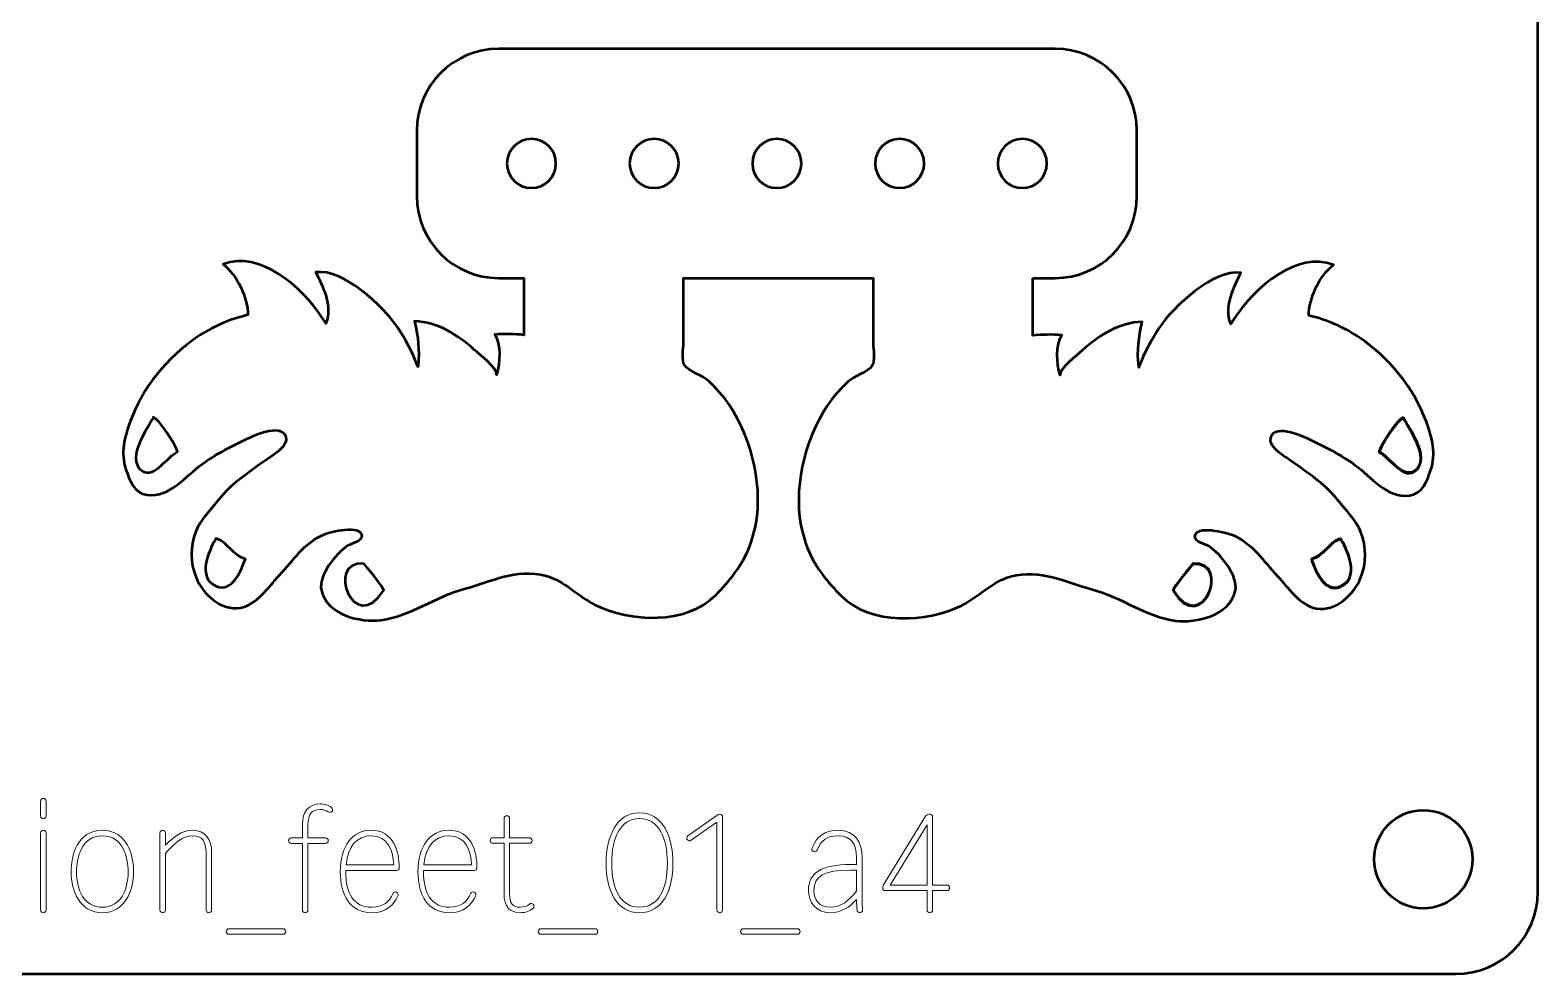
# Model space of a CAD drawing. Header units: centimetres. Extents: x -10.5 to 10.4, y -14.9 to 14.9.
# Drawn here: x 1.19 to 10.4, y -14.95 to -9.19 of the extents above; entities that cross this region are included whole.
import ezdxf

# ---------------------------------------------------------------- set-up
doc = ezdxf.new("R2010")
doc.units = ezdxf.units.CM
doc.header["$MEASUREMENT"] = 0
doc.layers.add('Layer 1', color=7, linetype='Continuous')

msp = doc.modelspace()

# ---------------------------------------------------------------- linework, layer by layer
at = {"layer": 'Layer 1', "lineweight": 53}
msp.add_ellipse((9.7, -14.25), major_axis=(0, 0.3), ratio=1, dxfattribs=at)
at = {"layer": 'Layer 1', "color": 1, "lineweight": 53}
msp.add_open_spline([(-10.5, -14.45), (-10.5, -14.45), (-10.5, 14.45), (-10.5, 14.45), (-10.5, 14.45), (-10.5, 14.72614), (-10.27614, 14.95), (-10, 14.95), (-10, 14.95), (-10, 14.95), (9.9, 14.95), (9.9, 14.95), (9.9, 14.95), (10.17614, 14.95), (10.4, 14.72614), (10.4, 14.45), (10.4, 14.45), (10.4, 14.45), (10.4, -14.45), (10.4, -14.45), (10.4, -14.45), (10.4, -14.72614), (10.17614, -14.95), (9.9, -14.95), (9.9, -14.95), (9.9, -14.95), (-10, -14.95), (-10, -14.95), (-10, -14.95), (-10.27614, -14.95), (-10.5, -14.72614), (-10.5, -14.45)], degree=3, knots=[0, 0, 0, 0, 0.1111111, 0.1111111, 0.1111111, 0.1111111, 0.2222222, 0.2222222, 0.2222222, 0.2222222, 0.3333333, 0.3333333, 0.3333333, 0.3333333, 0.4444444, 0.4444444, 0.4444444, 0.4444444, 0.5555556, 0.5555556, 0.5555556, 0.5555556, 0.6666667, 0.6666667, 0.6666667, 0.6666667, 0.7777778, 0.7777778, 0.7777778, 0.7777778, 1, 1, 1, 1], dxfattribs=at)
at = {"layer": 'Layer 1', "color": 3, "lineweight": 53}
msp.add_open_spline([(7.31332, -10.7), (7.31332, -10.7), (7.31328, -11.05175), (7.31328, -11.05175), (7.31328, -11.05175), (7.37175, -11.04488), (7.43235, -11.04433), (7.49162, -11.04832), (7.49162, -11.04832), (7.45351, -11.11077), (7.45854, -11.21898), (7.48051, -11.29411), (7.48051, -11.29411), (7.47601, -11.25177), (7.58265, -11.17213), (7.6173, -11.14144), (7.6173, -11.14144), (7.71837, -11.05124), (7.84087, -10.97186), (7.98135, -10.96762), (7.98135, -10.96762), (7.9602, -11.0671), (7.9504, -11.13748), (7.96074, -11.2404), (7.96074, -11.2404), (7.96074, -11.24252), (7.96099, -11.24464), (7.96125, -11.24675), (7.96125, -11.24675), (7.96206, -11.24409), (7.96311, -11.24172), (7.96418, -11.23908), (7.96418, -11.23908), (7.99247, -11.16289), (8.04168, -11.07108), (8.08641, -11.00413), (8.08641, -11.00413), (8.1724, -10.87608), (8.41818, -10.64428), (8.58408, -10.66862), (8.58408, -10.66862), (8.5436, -10.75727), (8.48962, -10.85807), (8.51607, -10.95835), (8.51607, -10.95835), (8.5182, -10.96603), (8.52057, -10.97395), (8.52375, -10.98191), (8.52375, -10.98191), (8.53037, -10.97026), (8.53778, -10.95809), (8.54571, -10.94592), (8.54571, -10.94592), (8.66664, -10.76123), (8.92911, -10.53052), (9.15056, -10.61995), (9.15056, -10.61995), (9.06747, -10.68346), (9.00054, -10.82394), (9, -10.92871), (9, -10.92871), (9.11299, -10.95597), (9.22095, -11.00333), (9.31169, -11.06498), (9.31169, -11.06498), (9.49108, -11.18668), (9.64506, -11.37375), (9.71887, -11.57906), (9.71887, -11.57906), (9.75354, -11.67484), (9.78078, -11.77222), (9.74587, -11.87222), (9.74587, -11.87222), (9.72205, -11.94022), (9.69666, -12.01774), (9.61676, -12.02779), (9.61676, -12.02779), (9.47468, -12.04526), (9.38313, -11.91457), (9.28019, -11.84047), (9.28019, -11.84047), (9.19924, -11.782), (9.11563, -11.73916), (9.0262, -11.69548), (9.0262, -11.69548), (8.9783, -11.6722), (8.79655, -11.58118), (8.76823, -11.67565), (8.76823, -11.67565), (8.75289, -11.72644), (8.82857, -11.77222), (8.86032, -11.79496), (8.86032, -11.79496), (8.92672, -11.84233), (8.99364, -11.88731), (9.05767, -11.93785), (9.05767, -11.93785), (9.10426, -11.97462), (9.14103, -12.00929), (9.17782, -12.05665), (9.17782, -12.05665), (9.22888, -12.12306), (9.28761, -12.17254), (9.3183, -12.25269), (9.3183, -12.25269), (9.35349, -12.34423), (9.35481, -12.44239), (9.31619, -12.53342), (9.31619, -12.53342), (9.27252, -12.63634), (9.16723, -12.73741), (9.0463, -12.71812), (9.0463, -12.71812), (8.94975, -12.70276), (8.8722, -12.58846), (8.80844, -12.52019), (8.80844, -12.52019), (8.72061, -12.42653), (8.65659, -12.3199), (8.53355, -12.26935), (8.53355, -12.26935), (8.49967, -12.25535), (8.30653, -12.20401), (8.30469, -12.27969), (8.30469, -12.27969), (8.30389, -12.31408), (8.36394, -12.32256), (8.38883, -12.33816), (8.38883, -12.33816), (8.46105, -12.38366), (8.57271, -12.52177), (8.55101, -12.61228), (8.55101, -12.61228), (8.51556, -12.76044), (8.31526, -12.80992), (8.18721, -12.79297), (8.18721, -12.79297), (8.00412, -12.76917), (7.8541, -12.64879), (7.67814, -12.6022), (7.67814, -12.6022), (7.50617, -12.55644), (7.36568, -12.47415), (7.1781, -12.52311), (7.1781, -12.52311), (7.0704, -12.55141), (6.97938, -12.6485), (6.87939, -12.6993), (6.87939, -12.6993), (6.66743, -12.80699), (6.31898, -12.82154), (6.14173, -12.64006), (6.14173, -12.64006), (6.10018, -12.5977), (6.05943, -12.55195), (6.0237, -12.50458), (6.0237, -12.50458), (5.92634, -12.37441), (5.8811, -12.20905), (5.88321, -12.04712), (5.88321, -12.04712), (5.88639, -11.79416), (5.9946, -11.50392), (6.18511, -11.33248), (6.18511, -11.33248), (6.2187, -11.3023), (6.30973, -11.27029), (6.33115, -11.23828), (6.33115, -11.23828), (6.35205, -11.20732), (6.33856, -11.13616), (6.33856, -11.09992), (6.33856, -11.09992), (6.33856, -11.09992), (6.33856, -10.7), (6.33856, -10.7), (6.33856, -10.7), (6.33856, -10.7), (5.17917, -10.7), (5.17917, -10.7), (5.17917, -10.7), (5.17917, -10.7), (5.17917, -11.0962), (5.17917, -11.0962), (5.17917, -11.0962), (5.17917, -11.13244), (5.16567, -11.20363), (5.18657, -11.23459), (5.18657, -11.23459), (5.208, -11.2666), (5.29902, -11.29861), (5.33262, -11.32876), (5.33262, -11.32876), (5.52311, -11.50023), (5.63134, -11.79047), (5.6345, -12.04342), (5.6345, -12.04342), (5.63661, -12.20533), (5.59137, -12.37069), (5.49401, -12.50086), (5.49401, -12.50086), (5.45831, -12.54823), (5.41755, -12.59401), (5.37602, -12.63634), (5.37602, -12.63634), (5.19874, -12.81784), (4.85029, -12.8033), (4.63837, -12.69561), (4.63837, -12.69561), (4.53835, -12.64481), (4.44734, -12.54771), (4.33965, -12.51939), (4.33965, -12.51939), (4.15205, -12.47045), (4.01156, -12.55275), (3.83958, -12.59851), (3.83958, -12.59851), (3.66363, -12.64507), (3.51362, -12.76545), (3.33053, -12.78927), (3.33053, -12.78927), (3.20247, -12.8062), (3.00218, -12.75674), (2.96672, -12.60856), (2.96672, -12.60856), (2.94503, -12.51807), (3.05669, -12.37996), (3.12891, -12.33447), (3.12891, -12.33447), (3.15378, -12.31883), (3.21384, -12.31039), (3.21305, -12.27597), (3.21305, -12.27597), (3.21119, -12.20032), (3.01805, -12.25163), (2.98419, -12.26566), (2.98419, -12.26566), (2.86116, -12.3162), (2.79713, -12.42283), (2.70929, -12.5165), (2.70929, -12.5165), (2.64552, -12.58476), (2.56801, -12.69904), (2.47142, -12.71439), (2.47142, -12.71439), (2.35051, -12.73372), (2.24521, -12.63264), (2.20155, -12.52972), (2.20155, -12.52972), (2.16293, -12.4387), (2.16425, -12.34054), (2.19944, -12.24899), (2.19944, -12.24899), (2.23013, -12.16882), (2.28886, -12.11934), (2.33993, -12.05293), (2.33993, -12.05293), (2.37671, -12.00557), (2.41348, -11.97092), (2.46005, -11.93413), (2.46005, -11.93413), (2.52408, -11.88361), (2.59101, -11.83863), (2.65743, -11.79127), (2.65743, -11.79127), (2.68919, -11.7685), (2.76485, -11.72275), (2.7495, -11.67195), (2.7495, -11.67195), (2.7212, -11.57749), (2.53943, -11.66848), (2.49154, -11.69179), (2.49154, -11.69179), (2.40211, -11.73543), (2.3185, -11.7783), (2.23754, -11.83677), (2.23754, -11.83677), (2.13461, -11.91085), (2.04306, -12.04156), (1.90099, -12.0241), (1.90099, -12.0241), (1.82108, -12.01405), (1.79569, -11.93653), (1.77186, -11.86852), (1.77186, -11.86852), (1.73694, -11.7685), (1.76419, -11.67115), (1.79885, -11.57536), (1.79885, -11.57536), (1.87267, -11.37006), (2.02667, -11.18299), (2.20605, -11.06129), (2.20605, -11.06129), (2.29681, -10.99964), (2.40476, -10.95228), (2.51772, -10.92502), (2.51772, -10.92502), (2.5172, -10.82024), (2.45026, -10.67976), (2.36717, -10.61625), (2.36717, -10.61625), (2.58863, -10.52683), (2.8511, -10.75753), (2.97203, -10.94223), (2.97203, -10.94223), (2.97995, -10.95439), (2.98736, -10.96657), (2.99397, -10.97819), (2.99397, -10.97819), (2.99715, -10.97026), (2.99953, -10.96233), (3.00164, -10.95466), (3.00164, -10.95466), (3.0281, -10.85437), (2.97413, -10.75358), (2.93366, -10.66493), (2.93366, -10.66493), (3.09955, -10.64059), (3.34535, -10.87236), (3.43133, -11.00041), (3.43133, -11.00041), (3.47605, -11.06736), (3.52526, -11.15917), (3.55358, -11.23539), (3.55358, -11.23539), (3.55463, -11.23802), (3.55569, -11.2404), (3.55649, -11.24306), (3.55649, -11.24306), (3.55674, -11.24094), (3.55701, -11.23882), (3.55701, -11.2367), (3.55701, -11.2367), (3.56734, -11.13376), (3.55754, -11.06341), (3.53637, -10.9639), (3.53637, -10.9639), (3.67686, -10.96814), (3.79937, -11.04751), (3.90044, -11.13775), (3.90044, -11.13775), (3.9351, -11.16844), (4.04173, -11.24807), (4.03723, -11.29039), (4.03723, -11.29039), (4.05919, -11.21526), (4.06422, -11.10705), (4.02612, -11.04463), (4.02612, -11.04463), (4.08538, -11.04064), (4.14597, -11.04116), (4.20444, -11.04806), (4.20444, -11.04806), (4.20449, -11.04094), (4.20452, -10.85845), (4.20454, -10.7), (4.20454, -10.7), (4.20454, -10.7), (4.05, -10.7), (4.05, -10.7), (4.05, -10.7), (3.77386, -10.7), (3.55, -10.47614), (3.55, -10.2), (3.55, -10.2), (3.55, -10.2), (3.55, -9.8), (3.55, -9.8), (3.55, -9.8), (3.55, -9.52386), (3.77386, -9.3), (4.05, -9.3), (4.05, -9.3), (4.05, -9.3), (7.45, -9.3), (7.45, -9.3), (7.45, -9.3), (7.72614, -9.3), (7.95, -9.52386), (7.95, -9.8), (7.95, -9.8), (7.95, -9.8), (7.95, -10.2), (7.95, -10.2), (7.95, -10.2), (7.95, -10.47614), (7.72614, -10.7), (7.45, -10.7), (7.45, -10.7), (7.45, -10.7), (7.31332, -10.7), (7.31332, -10.7)], degree=3, knots=[0, 0, 0, 0, 0.010101, 0.010101, 0.010101, 0.010101, 0.020202, 0.020202, 0.020202, 0.020202, 0.030303, 0.030303, 0.030303, 0.030303, 0.040404, 0.040404, 0.040404, 0.040404, 0.0505051, 0.0505051, 0.0505051, 0.0505051, 0.0606061, 0.0606061, 0.0606061, 0.0606061, 0.0707071, 0.0707071, 0.0707071, 0.0707071, 0.0808081, 0.0808081, 0.0808081, 0.0808081, 0.0909091, 0.0909091, 0.0909091, 0.0909091, 0.1010101, 0.1010101, 0.1010101, 0.1010101, 0.1111111, 0.1111111, 0.1111111, 0.1111111, 0.1212121, 0.1212121, 0.1212121, 0.1212121, 0.1313131, 0.1313131, 0.1313131, 0.1313131, 0.1414141, 0.1414141, 0.1414141, 0.1414141, 0.1515152, 0.1515152, 0.1515152, 0.1515152, 0.1616162, 0.1616162, 0.1616162, 0.1616162, 0.1717172, 0.1717172, 0.1717172, 0.1717172, 0.1818182, 0.1818182, 0.1818182, 0.1818182, 0.1919192, 0.1919192, 0.1919192, 0.1919192, 0.2020202, 0.2020202, 0.2020202, 0.2020202, 0.2121212, 0.2121212, 0.2121212, 0.2121212, 0.2222222, 0.2222222, 0.2222222, 0.2222222, 0.2323232, 0.2323232, 0.2323232, 0.2323232, 0.2424242, 0.2424242, 0.2424242, 0.2424242, 0.2525253, 0.2525253, 0.2525253, 0.2525253, 0.2626263, 0.2626263, 0.2626263, 0.2626263, 0.2727273, 0.2727273, 0.2727273, 0.2727273, 0.2828283, 0.2828283, 0.2828283, 0.2828283, 0.2929293, 0.2929293, 0.2929293, 0.2929293, 0.3030303, 0.3030303, 0.3030303, 0.3030303, 0.3131313, 0.3131313, 0.3131313, 0.3131313, 0.3232323, 0.3232323, 0.3232323, 0.3232323, 0.3333333, 0.3333333, 0.3333333, 0.3333333, 0.3434343, 0.3434343, 0.3434343, 0.3434343, 0.3535354, 0.3535354, 0.3535354, 0.3535354, 0.3636364, 0.3636364, 0.3636364, 0.3636364, 0.3737374, 0.3737374, 0.3737374, 0.3737374, 0.3838384, 0.3838384, 0.3838384, 0.3838384, 0.3939394, 0.3939394, 0.3939394, 0.3939394, 0.4040404, 0.4040404, 0.4040404, 0.4040404, 0.4141414, 0.4141414, 0.4141414, 0.4141414, 0.4242424, 0.4242424, 0.4242424, 0.4242424, 0.4343434, 0.4343434, 0.4343434, 0.4343434, 0.4444444, 0.4444444, 0.4444444, 0.4444444, 0.4545455, 0.4545455, 0.4545455, 0.4545455, 0.4646465, 0.4646465, 0.4646465, 0.4646465, 0.4747475, 0.4747475, 0.4747475, 0.4747475, 0.4848485, 0.4848485, 0.4848485, 0.4848485, 0.4949495, 0.4949495, 0.4949495, 0.4949495, 0.5050505, 0.5050505, 0.5050505, 0.5050505, 0.5151515, 0.5151515, 0.5151515, 0.5151515, 0.5252525, 0.5252525, 0.5252525, 0.5252525, 0.5353535, 0.5353535, 0.5353535, 0.5353535, 0.5454545, 0.5454545, 0.5454545, 0.5454545, 0.5555556, 0.5555556, 0.5555556, 0.5555556, 0.5656566, 0.5656566, 0.5656566, 0.5656566, 0.5757576, 0.5757576, 0.5757576, 0.5757576, 0.5858586, 0.5858586, 0.5858586, 0.5858586, 0.5959596, 0.5959596, 0.5959596, 0.5959596, 0.6060606, 0.6060606, 0.6060606, 0.6060606, 0.6161616, 0.6161616, 0.6161616, 0.6161616, 0.6262626, 0.6262626, 0.6262626, 0.6262626, 0.6363636, 0.6363636, 0.6363636, 0.6363636, 0.6464646, 0.6464646, 0.6464646, 0.6464646, 0.6565657, 0.6565657, 0.6565657, 0.6565657, 0.6666667, 0.6666667, 0.6666667, 0.6666667, 0.6767677, 0.6767677, 0.6767677, 0.6767677, 0.6868687, 0.6868687, 0.6868687, 0.6868687, 0.6969697, 0.6969697, 0.6969697, 0.6969697, 0.7070707, 0.7070707, 0.7070707, 0.7070707, 0.7171717, 0.7171717, 0.7171717, 0.7171717, 0.7272727, 0.7272727, 0.7272727, 0.7272727, 0.7373737, 0.7373737, 0.7373737, 0.7373737, 0.7474747, 0.7474747, 0.7474747, 0.7474747, 0.7575758, 0.7575758, 0.7575758, 0.7575758, 0.7676768, 0.7676768, 0.7676768, 0.7676768, 0.7777778, 0.7777778, 0.7777778, 0.7777778, 0.7878788, 0.7878788, 0.7878788, 0.7878788, 0.7979798, 0.7979798, 0.7979798, 0.7979798, 0.8080808, 0.8080808, 0.8080808, 0.8080808, 0.8181818, 0.8181818, 0.8181818, 0.8181818, 0.8282828, 0.8282828, 0.8282828, 0.8282828, 0.8383838, 0.8383838, 0.8383838, 0.8383838, 0.8484848, 0.8484848, 0.8484848, 0.8484848, 0.8585859, 0.8585859, 0.8585859, 0.8585859, 0.8686869, 0.8686869, 0.8686869, 0.8686869, 0.8787879, 0.8787879, 0.8787879, 0.8787879, 0.8888889, 0.8888889, 0.8888889, 0.8888889, 0.8989899, 0.8989899, 0.8989899, 0.8989899, 0.9090909, 0.9090909, 0.9090909, 0.9090909, 0.9191919, 0.9191919, 0.9191919, 0.9191919, 0.9292929, 0.9292929, 0.9292929, 0.9292929, 0.9393939, 0.9393939, 0.9393939, 0.9393939, 0.9494949, 0.9494949, 0.9494949, 0.9494949, 0.959596, 0.959596, 0.959596, 0.959596, 0.969697, 0.969697, 0.969697, 0.969697, 0.979798, 0.979798, 0.979798, 0.979798, 1, 1, 1, 1], dxfattribs=at)
at = {"layer": 'Layer 1', "lineweight": 53}
for points in [[(4.1, -10), (4.1, -9.91716), (4.16716, -9.85), (4.25, -9.85), (4.25, -9.85), (4.33284, -9.85), (4.4, -9.91716), (4.4, -10), (4.4, -10), (4.4, -10.08284), (4.33284, -10.15), (4.25, -10.15), (4.25, -10.15), (4.16716, -10.15), (4.1, -10.08284), (4.1, -10)], [(4.85, -10), (4.85, -9.91716), (4.91716, -9.85), (5, -9.85), (5, -9.85), (5.08284, -9.85), (5.15, -9.91716), (5.15, -10), (5.15, -10), (5.15, -10.08284), (5.08284, -10.15), (5, -10.15), (5, -10.15), (4.91716, -10.15), (4.85, -10.08284), (4.85, -10)], [(5.6, -10), (5.6, -9.91716), (5.66716, -9.85), (5.75, -9.85), (5.75, -9.85), (5.83284, -9.85), (5.9, -9.91716), (5.9, -10), (5.9, -10), (5.9, -10.08284), (5.83284, -10.15), (5.75, -10.15), (5.75, -10.15), (5.66716, -10.15), (5.6, -10.08284), (5.6, -10)], [(6.35, -10), (6.35, -9.91716), (6.41716, -9.85), (6.5, -9.85), (6.5, -9.85), (6.58284, -9.85), (6.65, -9.91716), (6.65, -10), (6.65, -10), (6.65, -10.08284), (6.58284, -10.15), (6.5, -10.15), (6.5, -10.15), (6.41716, -10.15), (6.35, -10.08284), (6.35, -10)], [(7.1, -10), (7.1, -9.91716), (7.16716, -9.85), (7.25, -9.85), (7.25, -9.85), (7.33284, -9.85), (7.4, -9.91716), (7.4, -10), (7.4, -10), (7.4, -10.08284), (7.33284, -10.15), (7.25, -10.15), (7.25, -10.15), (7.16716, -10.15), (7.1, -10.08284), (7.1, -10)]]:
    msp.add_open_spline(points, degree=3, knots=[0, 0, 0, 0, 0.2, 0.2, 0.2, 0.2, 0.4, 0.4, 0.4, 0.4, 0.6, 0.6, 0.6, 0.6, 1, 1, 1, 1], dxfattribs=at)
at = {"layer": 'Layer 1', "color": 5, "lineweight": 53}
for points, knots in [([(1.87663, -11.88121), (1.7454, -11.80501), (1.94835, -11.5624), (1.93855, -11.55049), (1.93855, -11.55049), (1.97401, -11.5587), (2.07481, -11.71771), (2.08804, -11.76057), (2.08804, -11.76057), (2.02586, -11.79073), (1.9457, -11.92144), (1.87663, -11.88121)], [0, 0, 0, 0, 0.25, 0.25, 0.25, 0.25, 0.5, 0.5, 0.5, 0.5, 1, 1, 1, 1]), ([(9.6411, -11.88493), (9.57204, -11.92514), (9.49186, -11.79445), (9.4297, -11.76427), (9.4297, -11.76427), (9.44293, -11.7214), (9.54372, -11.5624), (9.57919, -11.55421), (9.57919, -11.55421), (9.5694, -11.56612), (9.77233, -11.80873), (9.6411, -11.88493)], [0, 0, 0, 0, 0.25, 0.25, 0.25, 0.25, 0.5, 0.5, 0.5, 0.5, 1, 1, 1, 1]), ([(9.57919, -11.55051), (9.54385, -11.55868), (9.44293, -11.71779), (9.42977, -11.76065), (9.42977, -11.76065), (9.49199, -11.79076), (9.57206, -11.92136), (9.64105, -11.88131), (9.64105, -11.88131), (9.77228, -11.80512), (9.56956, -11.5624), (9.57919, -11.55051)], [0, 0, 0, 0, 0.25, 0.25, 0.25, 0.25, 0.5, 0.5, 0.5, 0.5, 1, 1, 1, 1]), ([(2.32299, -12.5821), (2.17959, -12.51676), (2.31982, -12.29478), (2.32458, -12.29026), (2.32458, -12.29026), (2.40237, -12.32227), (2.42168, -12.39214), (2.50186, -12.41647), (2.50186, -12.41647), (2.47856, -12.47944), (2.42195, -12.62734), (2.32299, -12.5821)], [0, 0, 0, 0, 0.25, 0.25, 0.25, 0.25, 0.5, 0.5, 0.5, 0.5, 1, 1, 1, 1]), ([(9.19312, -12.29026), (9.19792, -12.29473), (9.33807, -12.51673), (9.19488, -12.58205), (9.19488, -12.58205), (9.09581, -12.62724), (9.03925, -12.4795), (9.01587, -12.4164), (9.01587, -12.4164), (9.0961, -12.39219), (9.1155, -12.32237), (9.19312, -12.29026)], [0, 0, 0, 0, 0.25, 0.25, 0.25, 0.25, 0.5, 0.5, 0.5, 0.5, 1, 1, 1, 1]), ([(9.19315, -12.29398), (9.19792, -12.29848), (9.33815, -12.52045), (9.19474, -12.58582), (9.19474, -12.58582), (9.09579, -12.63106), (9.03917, -12.48314), (9.0159, -12.42017), (9.0159, -12.42017), (9.09604, -12.39583), (9.11537, -12.32599), (9.19315, -12.29398)], [0, 0, 0, 0, 0.25, 0.25, 0.25, 0.25, 0.5, 0.5, 0.5, 0.5, 1, 1, 1, 1]), ([(3.22681, -12.44319), (3.23449, -12.45616), (3.34931, -12.59137), (3.3472, -12.60644), (3.3472, -12.60644), (3.17019, -12.89404), (2.98392, -12.42679), (3.22681, -12.44319)], [0, 0, 0, 0, 0.3333333, 0.3333333, 0.3333333, 0.3333333, 1, 1, 1, 1]), ([(8.17054, -12.61016), (8.16843, -12.59507), (8.28325, -12.45986), (8.29093, -12.44692), (8.29093, -12.44692), (8.53381, -12.43051), (8.34754, -12.89774), (8.17054, -12.61016)], [0, 0, 0, 0, 0.3333333, 0.3333333, 0.3333333, 0.3333333, 1, 1, 1, 1]), ([(8.17063, -12.60657), (8.16856, -12.59143), (8.28338, -12.45624), (8.2909, -12.44332), (8.2909, -12.44332), (8.53391, -12.42671), (8.34751, -12.8941), (8.17063, -12.60657)], [0, 0, 0, 0, 0.3333333, 0.3333333, 0.3333333, 0.3333333, 1, 1, 1, 1])]:
    msp.add_open_spline(points, degree=3, knots=knots, dxfattribs=at)
at = {"layer": 'Layer 1', "color": 5, "lineweight": 9}
for points, knots in [([(1.26738, -14.00281), (1.2767, -14.00281), (1.28432, -13.99519), (1.28432, -13.98588), (1.28432, -13.98588), (1.28432, -13.98588), (1.28432, -13.89528), (1.28432, -13.89528), (1.28432, -13.89528), (1.28432, -13.88597), (1.2767, -13.87835), (1.26738, -13.87835), (1.26738, -13.87835), (1.25807, -13.87835), (1.25045, -13.88597), (1.25045, -13.89528), (1.25045, -13.89528), (1.25045, -13.89528), (1.25045, -13.98588), (1.25045, -13.98588), (1.25045, -13.98588), (1.25045, -13.99519), (1.25807, -14.00281), (1.26738, -14.00281)], [0, 0, 0, 0, 0.1428571, 0.1428571, 0.1428571, 0.1428571, 0.2857143, 0.2857143, 0.2857143, 0.2857143, 0.4285714, 0.4285714, 0.4285714, 0.4285714, 0.5714286, 0.5714286, 0.5714286, 0.5714286, 0.7142857, 0.7142857, 0.7142857, 0.7142857, 1, 1, 1, 1]), ([(2.86759, -14.57685), (2.8769, -14.57685), (2.88452, -14.56923), (2.88452, -14.55992), (2.88452, -14.55992), (2.88452, -14.55992), (2.88452, -14.15352), (2.88452, -14.15352), (2.88452, -14.15352), (2.88452, -14.15352), (2.99205, -14.15352), (2.99205, -14.15352), (2.99205, -14.15352), (3.00136, -14.15352), (3.00898, -14.1459), (3.00898, -14.13658), (3.00898, -14.13658), (3.00898, -14.12727), (3.00136, -14.11965), (2.99205, -14.11965), (2.99205, -14.11965), (2.99205, -14.11965), (2.88452, -14.11965), (2.88452, -14.11965), (2.88452, -14.11965), (2.88452, -14.11965), (2.88452, -14.03583), (2.88452, -14.03583), (2.88452, -14.03583), (2.88452, -13.97656), (2.90738, -13.94608), (2.95903, -13.94608), (2.95903, -13.94608), (2.97935, -13.94608), (2.99459, -13.95032), (3.00814, -13.96048), (3.00814, -13.96048), (3.01152, -13.96217), (3.01491, -13.96386), (3.0183, -13.96386), (3.0183, -13.96386), (3.02761, -13.96386), (3.03523, -13.95624), (3.03523, -13.94693), (3.03523, -13.94693), (3.03523, -13.941), (3.03269, -13.93677), (3.02846, -13.93338), (3.02846, -13.93338), (3.00898, -13.91899), (2.98443, -13.91222), (2.95903, -13.91222), (2.95903, -13.91222), (2.88791, -13.91222), (2.85066, -13.96302), (2.85066, -14.03583), (2.85066, -14.03583), (2.85066, -14.03583), (2.85066, -14.11965), (2.85066, -14.11965), (2.85066, -14.11965), (2.85066, -14.11965), (2.78292, -14.11965), (2.78292, -14.11965), (2.78292, -14.11965), (2.77361, -14.11965), (2.76599, -14.12727), (2.76599, -14.13658), (2.76599, -14.13658), (2.76599, -14.1459), (2.77361, -14.15352), (2.78292, -14.15352), (2.78292, -14.15352), (2.78292, -14.15352), (2.85066, -14.15352), (2.85066, -14.15352), (2.85066, -14.15352), (2.85066, -14.15352), (2.85066, -14.55992), (2.85066, -14.55992), (2.85066, -14.55992), (2.85066, -14.56923), (2.85828, -14.57685), (2.86759, -14.57685)], [0, 0, 0, 0, 0.0454545, 0.0454545, 0.0454545, 0.0454545, 0.0909091, 0.0909091, 0.0909091, 0.0909091, 0.1363636, 0.1363636, 0.1363636, 0.1363636, 0.1818182, 0.1818182, 0.1818182, 0.1818182, 0.2272727, 0.2272727, 0.2272727, 0.2272727, 0.2727273, 0.2727273, 0.2727273, 0.2727273, 0.3181818, 0.3181818, 0.3181818, 0.3181818, 0.3636364, 0.3636364, 0.3636364, 0.3636364, 0.4090909, 0.4090909, 0.4090909, 0.4090909, 0.4545455, 0.4545455, 0.4545455, 0.4545455, 0.5, 0.5, 0.5, 0.5, 0.5454545, 0.5454545, 0.5454545, 0.5454545, 0.5909091, 0.5909091, 0.5909091, 0.5909091, 0.6363636, 0.6363636, 0.6363636, 0.6363636, 0.6818182, 0.6818182, 0.6818182, 0.6818182, 0.7272727, 0.7272727, 0.7272727, 0.7272727, 0.7727273, 0.7727273, 0.7727273, 0.7727273, 0.8181818, 0.8181818, 0.8181818, 0.8181818, 0.8636364, 0.8636364, 0.8636364, 0.8636364, 0.9090909, 0.9090909, 0.9090909, 0.9090909, 1, 1, 1, 1]), ([(4.18162, -14.57685), (4.21464, -14.57685), (4.24258, -14.56585), (4.26036, -14.54976), (4.26036, -14.54976), (4.26374, -14.54637), (4.26628, -14.54214), (4.26628, -14.53706), (4.26628, -14.53706), (4.26628, -14.52775), (4.25866, -14.52013), (4.24935, -14.52013), (4.24935, -14.52013), (4.24512, -14.52013), (4.24088, -14.52182), (4.23834, -14.52436), (4.23834, -14.52436), (4.2248, -14.53621), (4.20702, -14.54299), (4.18162, -14.54299), (4.18162, -14.54299), (4.1359, -14.54299), (4.11642, -14.52351), (4.11642, -14.46086), (4.11642, -14.46086), (4.11642, -14.46086), (4.11642, -14.15267), (4.11642, -14.15267), (4.11642, -14.15267), (4.11642, -14.15267), (4.2375, -14.15267), (4.2375, -14.15267), (4.2375, -14.15267), (4.24681, -14.15267), (4.25443, -14.14505), (4.25443, -14.13574), (4.25443, -14.13574), (4.25443, -14.12642), (4.24681, -14.1188), (4.2375, -14.1188), (4.2375, -14.1188), (4.2375, -14.1188), (4.11642, -14.1188), (4.11642, -14.1188), (4.11642, -14.1188), (4.11642, -14.1188), (4.11642, -14.00112), (4.11642, -14.00112), (4.11642, -14.00112), (4.11642, -13.9918), (4.1088, -13.98418), (4.09949, -13.98418), (4.09949, -13.98418), (4.09018, -13.98418), (4.08256, -13.9918), (4.08256, -14.00112), (4.08256, -14.00112), (4.08256, -14.00112), (4.08256, -14.1188), (4.08256, -14.1188), (4.08256, -14.1188), (4.08256, -14.1188), (4.01482, -14.1188), (4.01482, -14.1188), (4.01482, -14.1188), (4.00551, -14.1188), (3.99789, -14.12642), (3.99789, -14.13574), (3.99789, -14.13574), (3.99789, -14.14505), (4.00551, -14.15267), (4.01482, -14.15267), (4.01482, -14.15267), (4.01482, -14.15267), (4.08256, -14.15267), (4.08256, -14.15267), (4.08256, -14.15267), (4.08256, -14.15267), (4.08256, -14.46086), (4.08256, -14.46086), (4.08256, -14.46086), (4.08256, -14.5396), (4.11981, -14.57685), (4.18162, -14.57685)], [0, 0, 0, 0, 0.0454545, 0.0454545, 0.0454545, 0.0454545, 0.0909091, 0.0909091, 0.0909091, 0.0909091, 0.1363636, 0.1363636, 0.1363636, 0.1363636, 0.1818182, 0.1818182, 0.1818182, 0.1818182, 0.2272727, 0.2272727, 0.2272727, 0.2272727, 0.2727273, 0.2727273, 0.2727273, 0.2727273, 0.3181818, 0.3181818, 0.3181818, 0.3181818, 0.3636364, 0.3636364, 0.3636364, 0.3636364, 0.4090909, 0.4090909, 0.4090909, 0.4090909, 0.4545455, 0.4545455, 0.4545455, 0.4545455, 0.5, 0.5, 0.5, 0.5, 0.5454545, 0.5454545, 0.5454545, 0.5454545, 0.5909091, 0.5909091, 0.5909091, 0.5909091, 0.6363636, 0.6363636, 0.6363636, 0.6363636, 0.6818182, 0.6818182, 0.6818182, 0.6818182, 0.7272727, 0.7272727, 0.7272727, 0.7272727, 0.7727273, 0.7727273, 0.7727273, 0.7727273, 0.8181818, 0.8181818, 0.8181818, 0.8181818, 0.8636364, 0.8636364, 0.8636364, 0.8636364, 0.9090909, 0.9090909, 0.9090909, 0.9090909, 1, 1, 1, 1]), ([(4.91059, -14.57685), (5.04945, -14.57685), (5.11464, -14.44308), (5.11464, -14.27459), (5.11464, -14.27459), (5.11464, -14.1078), (5.04945, -13.96725), (4.91144, -13.96725), (4.91144, -13.96725), (4.91144, -13.96725), (4.91059, -13.96725), (4.91059, -13.96725), (4.91059, -13.96725), (4.91059, -13.96725), (4.90975, -13.96725), (4.90975, -13.96725), (4.90975, -13.96725), (4.77174, -13.96725), (4.70655, -14.1078), (4.70655, -14.27459), (4.70655, -14.27459), (4.70655, -14.44308), (4.77174, -14.57685), (4.91059, -14.57685)], [0, 0, 0, 0, 0.1428571, 0.1428571, 0.1428571, 0.1428571, 0.2857143, 0.2857143, 0.2857143, 0.2857143, 0.4285714, 0.4285714, 0.4285714, 0.4285714, 0.5714286, 0.5714286, 0.5714286, 0.5714286, 0.7142857, 0.7142857, 0.7142857, 0.7142857, 1, 1, 1, 1]), ([(4.91059, -14.54299), (4.7946, -14.54299), (4.74041, -14.43292), (4.74041, -14.27459), (4.74041, -14.27459), (4.74041, -14.11796), (4.79545, -14.00112), (4.90975, -14.00112), (4.90975, -14.00112), (4.90975, -14.00112), (4.91059, -14.00112), (4.91059, -14.00112), (4.91059, -14.00112), (4.91059, -14.00112), (4.91144, -14.00112), (4.91144, -14.00112), (4.91144, -14.00112), (5.02574, -14.00112), (5.08078, -14.11796), (5.08078, -14.27459), (5.08078, -14.27459), (5.08078, -14.43292), (5.02659, -14.54299), (4.91059, -14.54299)], [0, 0, 0, 0, 0.1428571, 0.1428571, 0.1428571, 0.1428571, 0.2857143, 0.2857143, 0.2857143, 0.2857143, 0.4285714, 0.4285714, 0.4285714, 0.4285714, 0.5714286, 0.5714286, 0.5714286, 0.5714286, 0.7142857, 0.7142857, 0.7142857, 0.7142857, 1, 1, 1, 1]), ([(5.40082, -14.57685), (5.41013, -14.57685), (5.41775, -14.56923), (5.41775, -14.55992), (5.41775, -14.55992), (5.41775, -14.55992), (5.41775, -13.99265), (5.41775, -13.99265), (5.41775, -13.99265), (5.41775, -13.98164), (5.41267, -13.97572), (5.40336, -13.97572), (5.40336, -13.97572), (5.39574, -13.97572), (5.38897, -13.97741), (5.38219, -13.98249), (5.38219, -13.98249), (5.38219, -13.98249), (5.20609, -14.10695), (5.20609, -14.10695), (5.20609, -14.10695), (5.20185, -14.10949), (5.19931, -14.11457), (5.19931, -14.1205), (5.19931, -14.1205), (5.19931, -14.12981), (5.20693, -14.13743), (5.21625, -14.13743), (5.21625, -14.13743), (5.21963, -14.13743), (5.22302, -14.13658), (5.22641, -14.13404), (5.22641, -14.13404), (5.22641, -14.13404), (5.38389, -14.02313), (5.38389, -14.02313), (5.38389, -14.02313), (5.38389, -14.02313), (5.38389, -14.55992), (5.38389, -14.55992), (5.38389, -14.55992), (5.38389, -14.56923), (5.39151, -14.57685), (5.40082, -14.57685)], [0, 0, 0, 0, 0.0833333, 0.0833333, 0.0833333, 0.0833333, 0.1666667, 0.1666667, 0.1666667, 0.1666667, 0.25, 0.25, 0.25, 0.25, 0.3333333, 0.3333333, 0.3333333, 0.3333333, 0.4166667, 0.4166667, 0.4166667, 0.4166667, 0.5, 0.5, 0.5, 0.5, 0.5833333, 0.5833333, 0.5833333, 0.5833333, 0.6666667, 0.6666667, 0.6666667, 0.6666667, 0.75, 0.75, 0.75, 0.75, 0.8333333, 0.8333333, 0.8333333, 0.8333333, 1, 1, 1, 1]), ([(6.68437, -14.57685), (6.69368, -14.57685), (6.7013, -14.56923), (6.7013, -14.55992), (6.7013, -14.55992), (6.7013, -14.55992), (6.7013, -14.44139), (6.7013, -14.44139), (6.7013, -14.44139), (6.7013, -14.44139), (6.78936, -14.44139), (6.78936, -14.44139), (6.78936, -14.44139), (6.79867, -14.44139), (6.80629, -14.43377), (6.80629, -14.42445), (6.80629, -14.42445), (6.80629, -14.41514), (6.79867, -14.40752), (6.78936, -14.40752), (6.78936, -14.40752), (6.78936, -14.40752), (6.7013, -14.40752), (6.7013, -14.40752), (6.7013, -14.40752), (6.7013, -14.40752), (6.7013, -13.99265), (6.7013, -13.99265), (6.7013, -13.99265), (6.7013, -13.98164), (6.69537, -13.97572), (6.68437, -13.97572), (6.68437, -13.97572), (6.68437, -13.97572), (6.67929, -13.97572), (6.67929, -13.97572), (6.67929, -13.97572), (6.66997, -13.97572), (6.66405, -13.9791), (6.65897, -13.98757), (6.65897, -13.98757), (6.65897, -13.98757), (6.40243, -14.40667), (6.40243, -14.40667), (6.40243, -14.40667), (6.39819, -14.41345), (6.3965, -14.41937), (6.3965, -14.42784), (6.3965, -14.42784), (6.3965, -14.42784), (6.3965, -14.42869), (6.3965, -14.42869), (6.3965, -14.42869), (6.3965, -14.43715), (6.40243, -14.44139), (6.41343, -14.44139), (6.41343, -14.44139), (6.41343, -14.44139), (6.66743, -14.44139), (6.66743, -14.44139), (6.66743, -14.44139), (6.66743, -14.44139), (6.66743, -14.55992), (6.66743, -14.55992), (6.66743, -14.55992), (6.66743, -14.56923), (6.67505, -14.57685), (6.68437, -14.57685)], [0, 0, 0, 0, 0.0555556, 0.0555556, 0.0555556, 0.0555556, 0.1111111, 0.1111111, 0.1111111, 0.1111111, 0.1666667, 0.1666667, 0.1666667, 0.1666667, 0.2222222, 0.2222222, 0.2222222, 0.2222222, 0.2777778, 0.2777778, 0.2777778, 0.2777778, 0.3333333, 0.3333333, 0.3333333, 0.3333333, 0.3888889, 0.3888889, 0.3888889, 0.3888889, 0.4444444, 0.4444444, 0.4444444, 0.4444444, 0.5, 0.5, 0.5, 0.5, 0.5555556, 0.5555556, 0.5555556, 0.5555556, 0.6111111, 0.6111111, 0.6111111, 0.6111111, 0.6666667, 0.6666667, 0.6666667, 0.6666667, 0.7222222, 0.7222222, 0.7222222, 0.7222222, 0.7777778, 0.7777778, 0.7777778, 0.7777778, 0.8333333, 0.8333333, 0.8333333, 0.8333333, 0.8888889, 0.8888889, 0.8888889, 0.8888889, 1, 1, 1, 1]), ([(1.26738, -14.57685), (1.2767, -14.57685), (1.28432, -14.56923), (1.28432, -14.55992), (1.28432, -14.55992), (1.28432, -14.55992), (1.28432, -14.09002), (1.28432, -14.09002), (1.28432, -14.09002), (1.28432, -14.0807), (1.2767, -14.07308), (1.26738, -14.07308), (1.26738, -14.07308), (1.25807, -14.07308), (1.25045, -14.0807), (1.25045, -14.09002), (1.25045, -14.09002), (1.25045, -14.09002), (1.25045, -14.55992), (1.25045, -14.55992), (1.25045, -14.55992), (1.25045, -14.56923), (1.25807, -14.57685), (1.26738, -14.57685)], [0, 0, 0, 0, 0.1428571, 0.1428571, 0.1428571, 0.1428571, 0.2857143, 0.2857143, 0.2857143, 0.2857143, 0.4285714, 0.4285714, 0.4285714, 0.4285714, 0.5714286, 0.5714286, 0.5714286, 0.5714286, 0.7142857, 0.7142857, 0.7142857, 0.7142857, 1, 1, 1, 1]), ([(1.62806, -14.57685), (1.76268, -14.57685), (1.81941, -14.44647), (1.81941, -14.32709), (1.81941, -14.32709), (1.81941, -14.23057), (1.78131, -14.07308), (1.62891, -14.07308), (1.62891, -14.07308), (1.62891, -14.07308), (1.62806, -14.07308), (1.62806, -14.07308), (1.62806, -14.07308), (1.62806, -14.07308), (1.62722, -14.07308), (1.62722, -14.07308), (1.62722, -14.07308), (1.47482, -14.07308), (1.43672, -14.23057), (1.43672, -14.32709), (1.43672, -14.32709), (1.43672, -14.44647), (1.49344, -14.57685), (1.62806, -14.57685)], [0, 0, 0, 0, 0.1428571, 0.1428571, 0.1428571, 0.1428571, 0.2857143, 0.2857143, 0.2857143, 0.2857143, 0.4285714, 0.4285714, 0.4285714, 0.4285714, 0.5714286, 0.5714286, 0.5714286, 0.5714286, 0.7142857, 0.7142857, 0.7142857, 0.7142857, 1, 1, 1, 1]), ([(1.99721, -14.57685), (2.00653, -14.57685), (2.01415, -14.56923), (2.01415, -14.55992), (2.01415, -14.55992), (2.01415, -14.55992), (2.01415, -14.21448), (2.01415, -14.21448), (2.01415, -14.21448), (2.0641, -14.15775), (2.11405, -14.10695), (2.18009, -14.10695), (2.18009, -14.10695), (2.23682, -14.10695), (2.26222, -14.14082), (2.26222, -14.20855), (2.26222, -14.20855), (2.26222, -14.20855), (2.26222, -14.55992), (2.26222, -14.55992), (2.26222, -14.55992), (2.26222, -14.56923), (2.26984, -14.57685), (2.27915, -14.57685), (2.27915, -14.57685), (2.28847, -14.57685), (2.29609, -14.56923), (2.29609, -14.55992), (2.29609, -14.55992), (2.29609, -14.55992), (2.29609, -14.20855), (2.29609, -14.20855), (2.29609, -14.20855), (2.29609, -14.12727), (2.25629, -14.07308), (2.18009, -14.07308), (2.18009, -14.07308), (2.11236, -14.07308), (2.05987, -14.11626), (2.01415, -14.16453), (2.01415, -14.16453), (2.01415, -14.16453), (2.01415, -14.09002), (2.01415, -14.09002), (2.01415, -14.09002), (2.01415, -14.0807), (2.00653, -14.07308), (1.99721, -14.07308), (1.99721, -14.07308), (1.9879, -14.07308), (1.98028, -14.0807), (1.98028, -14.09002), (1.98028, -14.09002), (1.98028, -14.09002), (1.98028, -14.55992), (1.98028, -14.55992), (1.98028, -14.55992), (1.98028, -14.56923), (1.9879, -14.57685), (1.99721, -14.57685)], [0, 0, 0, 0, 0.0625, 0.0625, 0.0625, 0.0625, 0.125, 0.125, 0.125, 0.125, 0.1875, 0.1875, 0.1875, 0.1875, 0.25, 0.25, 0.25, 0.25, 0.3125, 0.3125, 0.3125, 0.3125, 0.375, 0.375, 0.375, 0.375, 0.4375, 0.4375, 0.4375, 0.4375, 0.5, 0.5, 0.5, 0.5, 0.5625, 0.5625, 0.5625, 0.5625, 0.625, 0.625, 0.625, 0.625, 0.6875, 0.6875, 0.6875, 0.6875, 0.75, 0.75, 0.75, 0.75, 0.8125, 0.8125, 0.8125, 0.8125, 0.875, 0.875, 0.875, 0.875, 1, 1, 1, 1]), ([(3.27399, -14.57685), (3.36204, -14.57685), (3.41115, -14.52775), (3.43401, -14.47356), (3.43401, -14.47356), (3.43486, -14.47187), (3.4357, -14.46933), (3.4357, -14.46679), (3.4357, -14.46679), (3.4357, -14.45747), (3.42808, -14.44985), (3.41877, -14.44985), (3.41877, -14.44985), (3.412, -14.44985), (3.40522, -14.45409), (3.40353, -14.46086), (3.40353, -14.46086), (3.38321, -14.50743), (3.3468, -14.54299), (3.27399, -14.54299), (3.27399, -14.54299), (3.16308, -14.54299), (3.11566, -14.45747), (3.11566, -14.32709), (3.11566, -14.32709), (3.11566, -14.32709), (3.11566, -14.31862), (3.11566, -14.31862), (3.11566, -14.31862), (3.11566, -14.31862), (3.42554, -14.31862), (3.42554, -14.31862), (3.42554, -14.31862), (3.43655, -14.31862), (3.44248, -14.31269), (3.44248, -14.30169), (3.44248, -14.30169), (3.44248, -14.20263), (3.40776, -14.07308), (3.27145, -14.07308), (3.27145, -14.07308), (3.15461, -14.07308), (3.0818, -14.17045), (3.0818, -14.32709), (3.0818, -14.32709), (3.0818, -14.46848), (3.14106, -14.57685), (3.27399, -14.57685)], [0, 0, 0, 0, 0.0769231, 0.0769231, 0.0769231, 0.0769231, 0.1538462, 0.1538462, 0.1538462, 0.1538462, 0.2307692, 0.2307692, 0.2307692, 0.2307692, 0.3076923, 0.3076923, 0.3076923, 0.3076923, 0.3846154, 0.3846154, 0.3846154, 0.3846154, 0.4615385, 0.4615385, 0.4615385, 0.4615385, 0.5384615, 0.5384615, 0.5384615, 0.5384615, 0.6153846, 0.6153846, 0.6153846, 0.6153846, 0.6923077, 0.6923077, 0.6923077, 0.6923077, 0.7692308, 0.7692308, 0.7692308, 0.7692308, 0.8461538, 0.8461538, 0.8461538, 0.8461538, 1, 1, 1, 1]), ([(3.74897, -14.57685), (3.83702, -14.57685), (3.88613, -14.52775), (3.90899, -14.47356), (3.90899, -14.47356), (3.90984, -14.47187), (3.91068, -14.46933), (3.91068, -14.46679), (3.91068, -14.46679), (3.91068, -14.45747), (3.90306, -14.44985), (3.89375, -14.44985), (3.89375, -14.44985), (3.88698, -14.44985), (3.8802, -14.45409), (3.87851, -14.46086), (3.87851, -14.46086), (3.85819, -14.50743), (3.82178, -14.54299), (3.74897, -14.54299), (3.74897, -14.54299), (3.63806, -14.54299), (3.59064, -14.45747), (3.59064, -14.32709), (3.59064, -14.32709), (3.59064, -14.32709), (3.59064, -14.31862), (3.59064, -14.31862), (3.59064, -14.31862), (3.59064, -14.31862), (3.90052, -14.31862), (3.90052, -14.31862), (3.90052, -14.31862), (3.91153, -14.31862), (3.91746, -14.31269), (3.91746, -14.30169), (3.91746, -14.30169), (3.91746, -14.20263), (3.88274, -14.07308), (3.74643, -14.07308), (3.74643, -14.07308), (3.62959, -14.07308), (3.55678, -14.17045), (3.55678, -14.32709), (3.55678, -14.32709), (3.55678, -14.46848), (3.61604, -14.57685), (3.74897, -14.57685)], [0, 0, 0, 0, 0.0769231, 0.0769231, 0.0769231, 0.0769231, 0.1538462, 0.1538462, 0.1538462, 0.1538462, 0.2307692, 0.2307692, 0.2307692, 0.2307692, 0.3076923, 0.3076923, 0.3076923, 0.3076923, 0.3846154, 0.3846154, 0.3846154, 0.3846154, 0.4615385, 0.4615385, 0.4615385, 0.4615385, 0.5384615, 0.5384615, 0.5384615, 0.5384615, 0.6153846, 0.6153846, 0.6153846, 0.6153846, 0.6923077, 0.6923077, 0.6923077, 0.6923077, 0.7692308, 0.7692308, 0.7692308, 0.7692308, 0.8461538, 0.8461538, 0.8461538, 0.8461538, 1, 1, 1, 1]), ([(6.07731, -14.57685), (6.14165, -14.57685), (6.19415, -14.54299), (6.23733, -14.49557), (6.23733, -14.49557), (6.23733, -14.51928), (6.23817, -14.54299), (6.23987, -14.56077), (6.23987, -14.56077), (6.24071, -14.57008), (6.24749, -14.57685), (6.2568, -14.57685), (6.2568, -14.57685), (6.26611, -14.57685), (6.27373, -14.56923), (6.27373, -14.55992), (6.27373, -14.55992), (6.27373, -14.55992), (6.27373, -14.55907), (6.27373, -14.55823), (6.27373, -14.55823), (6.27373, -14.55823), (6.27373, -14.55823), (6.27373, -14.55823), (6.27373, -14.55823), (6.27119, -14.52775), (6.27035, -14.47779), (6.27035, -14.44308), (6.27035, -14.44308), (6.27035, -14.44308), (6.27035, -14.23988), (6.27035, -14.23988), (6.27035, -14.23988), (6.27035, -14.15183), (6.23309, -14.07308), (6.12218, -14.07308), (6.12218, -14.07308), (6.04259, -14.07308), (5.99518, -14.11034), (5.9647, -14.18061), (5.9647, -14.18061), (5.96385, -14.18231), (5.96301, -14.18485), (5.96301, -14.18739), (5.96301, -14.18739), (5.96301, -14.1967), (5.97063, -14.20432), (5.97994, -14.20432), (5.97994, -14.20432), (5.98671, -14.20432), (5.99349, -14.20009), (5.99518, -14.19416), (5.99518, -14.19416), (6.02227, -14.1332), (6.05614, -14.10695), (6.12218, -14.10695), (6.12218, -14.10695), (6.21023, -14.10695), (6.23648, -14.16199), (6.23648, -14.23988), (6.23648, -14.23988), (6.23648, -14.23988), (6.23648, -14.28221), (6.23648, -14.28221), (6.23648, -14.28221), (6.23648, -14.28221), (6.20177, -14.28221), (6.20177, -14.28221), (6.20177, -14.28221), (6.02397, -14.28221), (5.94269, -14.33217), (5.94269, -14.44054), (5.94269, -14.44054), (5.94269, -14.50912), (5.98587, -14.57685), (6.07731, -14.57685)], [0, 0, 0, 0, 0.05, 0.05, 0.05, 0.05, 0.1, 0.1, 0.1, 0.1, 0.15, 0.15, 0.15, 0.15, 0.2, 0.2, 0.2, 0.2, 0.25, 0.25, 0.25, 0.25, 0.3, 0.3, 0.3, 0.3, 0.35, 0.35, 0.35, 0.35, 0.4, 0.4, 0.4, 0.4, 0.45, 0.45, 0.45, 0.45, 0.5, 0.5, 0.5, 0.5, 0.55, 0.55, 0.55, 0.55, 0.6, 0.6, 0.6, 0.6, 0.65, 0.65, 0.65, 0.65, 0.7, 0.7, 0.7, 0.7, 0.75, 0.75, 0.75, 0.75, 0.8, 0.8, 0.8, 0.8, 0.85, 0.85, 0.85, 0.85, 0.9, 0.9, 0.9, 0.9, 1, 1, 1, 1]), ([(6.44137, -14.40752), (6.44137, -14.40752), (6.66743, -14.03922), (6.66743, -14.03922), (6.66743, -14.03922), (6.66743, -14.03922), (6.66743, -14.40752), (6.66743, -14.40752), (6.66743, -14.40752), (6.66743, -14.40752), (6.44137, -14.40752), (6.44137, -14.40752)], [0, 0, 0, 0, 0.25, 0.25, 0.25, 0.25, 0.5, 0.5, 0.5, 0.5, 1, 1, 1, 1]), ([(1.62806, -14.54299), (1.51715, -14.54299), (1.47058, -14.438), (1.47058, -14.32709), (1.47058, -14.32709), (1.47058, -14.23649), (1.50191, -14.10695), (1.62722, -14.10695), (1.62722, -14.10695), (1.62722, -14.10695), (1.62806, -14.10695), (1.62806, -14.10695), (1.62806, -14.10695), (1.62806, -14.10695), (1.62891, -14.10695), (1.62891, -14.10695), (1.62891, -14.10695), (1.75422, -14.10695), (1.78554, -14.23649), (1.78554, -14.32709), (1.78554, -14.32709), (1.78554, -14.438), (1.73898, -14.54299), (1.62806, -14.54299)], [0, 0, 0, 0, 0.1428571, 0.1428571, 0.1428571, 0.1428571, 0.2857143, 0.2857143, 0.2857143, 0.2857143, 0.4285714, 0.4285714, 0.4285714, 0.4285714, 0.5714286, 0.5714286, 0.5714286, 0.5714286, 0.7142857, 0.7142857, 0.7142857, 0.7142857, 1, 1, 1, 1]), ([(3.11736, -14.28475), (3.12836, -14.16876), (3.18424, -14.10695), (3.27145, -14.10695), (3.27145, -14.10695), (3.37474, -14.10695), (3.40522, -14.19755), (3.40861, -14.28475), (3.40861, -14.28475), (3.40861, -14.28475), (3.11736, -14.28475), (3.11736, -14.28475)], [0, 0, 0, 0, 0.25, 0.25, 0.25, 0.25, 0.5, 0.5, 0.5, 0.5, 1, 1, 1, 1]), ([(3.59234, -14.28475), (3.60334, -14.16876), (3.65922, -14.10695), (3.74643, -14.10695), (3.74643, -14.10695), (3.84972, -14.10695), (3.8802, -14.19755), (3.88359, -14.28475), (3.88359, -14.28475), (3.88359, -14.28475), (3.59234, -14.28475), (3.59234, -14.28475)], [0, 0, 0, 0, 0.25, 0.25, 0.25, 0.25, 0.5, 0.5, 0.5, 0.5, 1, 1, 1, 1]), ([(6.07731, -14.54299), (6.00619, -14.54299), (5.97655, -14.49727), (5.97655, -14.44054), (5.97655, -14.44054), (5.97655, -14.35333), (6.03582, -14.31608), (6.20177, -14.31608), (6.20177, -14.31608), (6.20177, -14.31608), (6.23648, -14.31608), (6.23648, -14.31608), (6.23648, -14.31608), (6.23648, -14.31608), (6.23648, -14.44393), (6.23648, -14.44393), (6.23648, -14.44393), (6.19161, -14.50235), (6.1425, -14.54299), (6.07731, -14.54299)], [0, 0, 0, 0, 0.1666667, 0.1666667, 0.1666667, 0.1666667, 0.3333333, 0.3333333, 0.3333333, 0.3333333, 0.5, 0.5, 0.5, 0.5, 0.6666667, 0.6666667, 0.6666667, 0.6666667, 1, 1, 1, 1]), ([(2.40193, -14.70809), (2.40193, -14.70809), (2.73213, -14.70809), (2.73213, -14.70809), (2.73213, -14.70809), (2.74144, -14.70809), (2.74906, -14.70047), (2.74906, -14.69115), (2.74906, -14.69115), (2.74906, -14.68184), (2.74144, -14.67422), (2.73213, -14.67422), (2.73213, -14.67422), (2.73213, -14.67422), (2.40193, -14.67422), (2.40193, -14.67422), (2.40193, -14.67422), (2.39261, -14.67422), (2.38499, -14.68184), (2.38499, -14.69115), (2.38499, -14.69115), (2.38499, -14.70047), (2.39261, -14.70809), (2.40193, -14.70809)], [0, 0, 0, 0, 0.1428571, 0.1428571, 0.1428571, 0.1428571, 0.2857143, 0.2857143, 0.2857143, 0.2857143, 0.4285714, 0.4285714, 0.4285714, 0.4285714, 0.5714286, 0.5714286, 0.5714286, 0.5714286, 0.7142857, 0.7142857, 0.7142857, 0.7142857, 1, 1, 1, 1]), ([(4.30862, -14.70809), (4.30862, -14.70809), (4.63882, -14.70809), (4.63882, -14.70809), (4.63882, -14.70809), (4.64813, -14.70809), (4.65575, -14.70047), (4.65575, -14.69115), (4.65575, -14.69115), (4.65575, -14.68184), (4.64813, -14.67422), (4.63882, -14.67422), (4.63882, -14.67422), (4.63882, -14.67422), (4.30862, -14.67422), (4.30862, -14.67422), (4.30862, -14.67422), (4.2993, -14.67422), (4.29168, -14.68184), (4.29168, -14.69115), (4.29168, -14.69115), (4.29168, -14.70047), (4.2993, -14.70809), (4.30862, -14.70809)], [0, 0, 0, 0, 0.1428571, 0.1428571, 0.1428571, 0.1428571, 0.2857143, 0.2857143, 0.2857143, 0.2857143, 0.4285714, 0.4285714, 0.4285714, 0.4285714, 0.5714286, 0.5714286, 0.5714286, 0.5714286, 0.7142857, 0.7142857, 0.7142857, 0.7142857, 1, 1, 1, 1]), ([(5.54476, -14.70809), (5.54476, -14.70809), (5.87496, -14.70809), (5.87496, -14.70809), (5.87496, -14.70809), (5.88427, -14.70809), (5.89189, -14.70047), (5.89189, -14.69115), (5.89189, -14.69115), (5.89189, -14.68184), (5.88427, -14.67422), (5.87496, -14.67422), (5.87496, -14.67422), (5.87496, -14.67422), (5.54476, -14.67422), (5.54476, -14.67422), (5.54476, -14.67422), (5.53544, -14.67422), (5.52782, -14.68184), (5.52782, -14.69115), (5.52782, -14.69115), (5.52782, -14.70047), (5.53544, -14.70809), (5.54476, -14.70809)], [0, 0, 0, 0, 0.1428571, 0.1428571, 0.1428571, 0.1428571, 0.2857143, 0.2857143, 0.2857143, 0.2857143, 0.4285714, 0.4285714, 0.4285714, 0.4285714, 0.5714286, 0.5714286, 0.5714286, 0.5714286, 0.7142857, 0.7142857, 0.7142857, 0.7142857, 1, 1, 1, 1])]:
    msp.add_open_spline(points, degree=3, knots=knots, dxfattribs=at)

doc.saveas('drawing.dxf')
